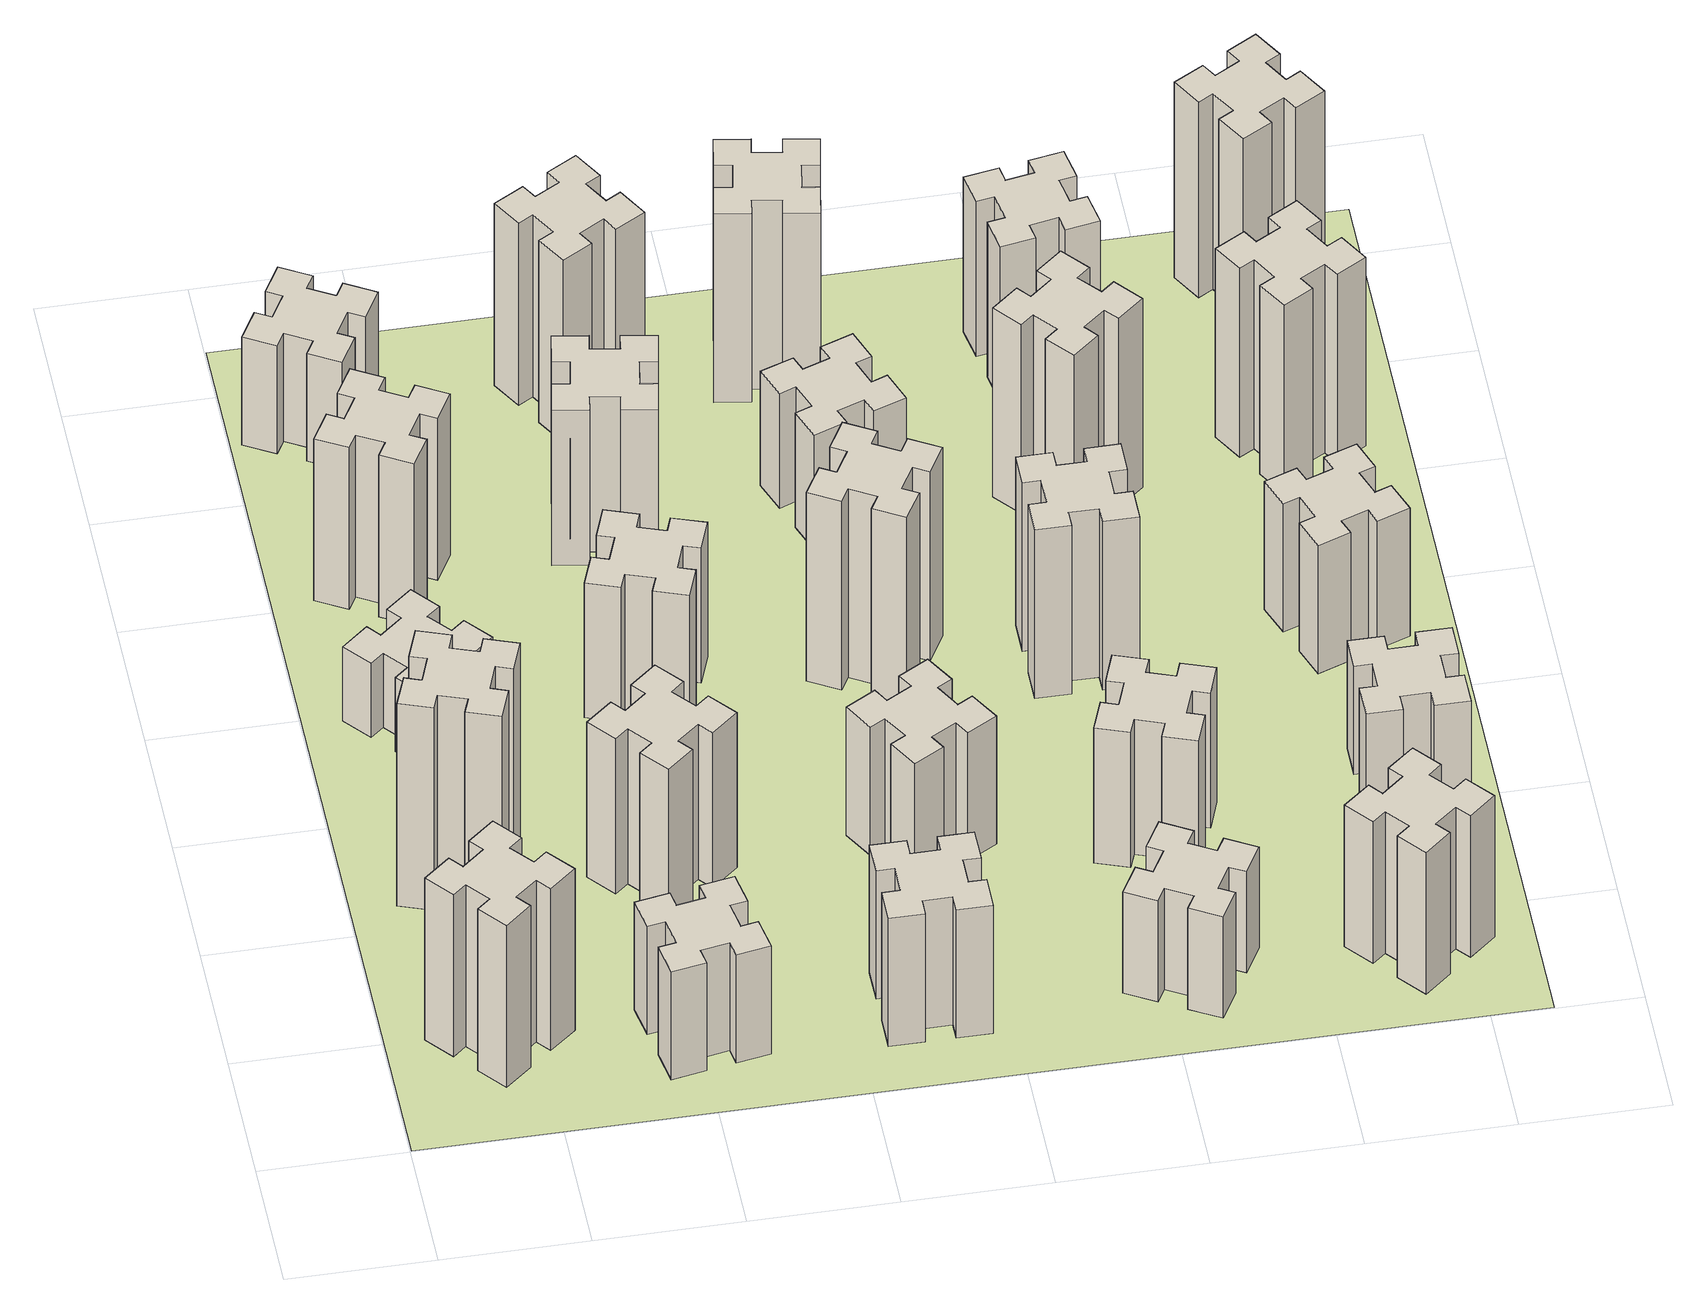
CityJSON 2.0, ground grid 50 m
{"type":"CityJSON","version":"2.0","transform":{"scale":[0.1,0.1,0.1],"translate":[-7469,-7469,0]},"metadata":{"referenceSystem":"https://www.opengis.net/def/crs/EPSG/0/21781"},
"CityObjects":{
"building1":{"type":"Building","attributes":{"class":"1000","function":"1000","usage":"1000","yearOfConstruction":2016,"roofType":"1000","measuredHeight":72,"storeysAboveGround":30,"storeysBelowGround":0},"geometry":[{"type":"Solid","lod":"1","boundaries":[[[[0,1,2,3,4,5,6,7,8,9,10,11,12,13,14,15,16,17,18,19]],[[17,16,20,21]],[[16,15,22,20]],[[15,14,23,22]],[[14,13,24,23]],[[13,12,25,24]],[[12,11,26,25]],[[11,10,27,26]],[[10,9,28,27]],[[9,8,29,28]],[[8,7,30,29]],[[7,6,31,30]],[[6,5,32,31]],[[5,4,33,32]],[[4,3,34,33]],[[3,2,35,34]],[[2,1,36,35]],[[1,0,37,36]],[[0,19,38,37]],[[19,18,39,38]],[[18,17,21,39]],[[24,25,26,27,28,29,30,31,32,33,34,35,36,37,38,39,21,20,22,23]]]]}]},
"building2":{"type":"Building","attributes":{"class":"1000","function":"1000","usage":"1000","yearOfConstruction":2016,"roofType":"1000","measuredHeight":90,"storeysAboveGround":30,"storeysBelowGround":0},"geometry":[{"type":"Solid","lod":"1","boundaries":[[[[40,41,42,43,44,45,46,47,48,49,50,51,52,53,54,55,56,57,58,59]],[[57,56,60,61]],[[56,55,62,60]],[[55,54,63,62]],[[54,53,64,63]],[[53,52,65,64]],[[52,51,66,65]],[[51,50,67,66]],[[50,49,68,67]],[[49,48,69,68]],[[48,47,70,69]],[[47,46,71,70]],[[46,45,72,71]],[[45,44,73,72]],[[44,43,74,73]],[[43,42,75,74]],[[42,41,76,75]],[[41,40,77,76]],[[40,59,78,77]],[[59,58,79,78]],[[58,57,61,79]],[[64,65,66,67,68,69,70,71,72,73,74,75,76,77,78,79,61,60,62,63]]]]}]},
"building3":{"type":"Building","attributes":{"class":"1000","function":"1000","usage":"1000","yearOfConstruction":2016,"roofType":"1000","measuredHeight":33,"storeysAboveGround":30,"storeysBelowGround":0},"geometry":[{"type":"Solid","lod":"1","boundaries":[[[[80,81,82,83,84,85,86,87,88,89,90,91,92,93,94,95,96,97,98,99]],[[97,96,100,101]],[[96,95,102,100]],[[95,94,103,102]],[[94,93,104,103]],[[93,92,105,104]],[[92,91,106,105]],[[91,90,107,106]],[[90,89,108,107]],[[89,88,109,108]],[[88,87,110,109]],[[87,86,111,110]],[[86,85,112,111]],[[85,84,113,112]],[[84,83,114,113]],[[83,82,115,114]],[[82,81,116,115]],[[81,80,117,116]],[[80,99,118,117]],[[99,98,119,118]],[[98,97,101,119]],[[104,105,106,107,108,109,110,111,112,113,114,115,116,117,118,119,101,100,102,103]]]]}]},
"building4":{"type":"Building","attributes":{"class":"1000","function":"1000","usage":"1000","yearOfConstruction":2016,"roofType":"1000","measuredHeight":48,"storeysAboveGround":30,"storeysBelowGround":0},"geometry":[{"type":"Solid","lod":"1","boundaries":[[[[120,121,122,123,124,125,126,127,128,129,130,131,132,133,134,135,136,137,138,139]],[[137,136,140,141]],[[136,135,142,140]],[[135,134,143,142]],[[134,133,144,143]],[[133,132,145,144]],[[132,131,146,145]],[[131,130,147,146]],[[130,129,148,147]],[[129,128,149,148]],[[128,127,150,149]],[[127,126,151,150]],[[126,125,152,151]],[[125,124,153,152]],[[124,123,154,153]],[[123,122,155,154]],[[122,121,156,155]],[[121,120,157,156]],[[120,139,158,157]],[[139,138,159,158]],[[138,137,141,159]],[[144,145,146,147,148,149,150,151,152,153,154,155,156,157,158,159,141,140,142,143]]]]}]},
"building5":{"type":"Building","attributes":{"class":"1000","function":"1000","usage":"1000","yearOfConstruction":2016,"roofType":"1000","measuredHeight":72,"storeysAboveGround":30,"storeysBelowGround":0},"geometry":[{"type":"Solid","lod":"1","boundaries":[[[[160,161,162,163,164,165,166,167,168,169,170,171,172,173,174,175,176,177,178,179]],[[177,176,180,181]],[[176,175,182,180]],[[175,174,183,182]],[[174,173,184,183]],[[173,172,185,184]],[[172,171,186,185]],[[171,170,187,186]],[[170,169,188,187]],[[169,168,189,188]],[[168,167,190,189]],[[167,166,191,190]],[[166,165,192,191]],[[165,164,193,192]],[[164,163,194,193]],[[163,162,195,194]],[[162,161,196,195]],[[161,160,197,196]],[[160,179,198,197]],[[179,178,199,198]],[[178,177,181,199]],[[184,185,186,187,188,189,190,191,192,193,194,195,196,197,198,199,181,180,182,183]]]]}]},
"building6":{"type":"Building","attributes":{"class":"1000","function":"1000","usage":"1000","yearOfConstruction":2016,"roofType":"1000","measuredHeight":48,"storeysAboveGround":30,"storeysBelowGround":0},"geometry":[{"type":"Solid","lod":"1","boundaries":[[[[200,201,202,203,204,205,206,207,208,209,210,211,212,213,214,215,216,217,218,219]],[[217,216,220,221]],[[216,215,222,220]],[[215,214,223,222]],[[214,213,224,223]],[[213,212,225,224]],[[212,211,226,225]],[[211,210,227,226]],[[210,209,228,227]],[[209,208,229,228]],[[208,207,230,229]],[[207,206,231,230]],[[206,205,232,231]],[[205,204,233,232]],[[204,203,234,233]],[[203,202,235,234]],[[202,201,236,235]],[[201,200,237,236]],[[200,219,238,237]],[[219,218,239,238]],[[218,217,221,239]],[[224,225,226,227,228,229,230,231,232,233,234,235,236,237,238,239,221,220,222,223]]]]}]},
"building7":{"type":"Building","attributes":{"class":"1000","function":"1000","usage":"1000","yearOfConstruction":2016,"roofType":"1000","measuredHeight":69,"storeysAboveGround":30,"storeysBelowGround":0},"geometry":[{"type":"Solid","lod":"1","boundaries":[[[[240,241,242,243,244,245,246,247,248,249,250,251,252,253,254,255,256,257,258,259]],[[257,256,260,261]],[[256,255,262,260]],[[255,254,263,262]],[[254,253,264,263]],[[253,252,265,264]],[[252,251,266,265]],[[251,250,267,266]],[[250,249,268,267]],[[249,248,269,268]],[[248,247,270,269]],[[247,246,271,270]],[[246,245,272,271]],[[245,244,273,272]],[[244,243,274,273]],[[243,242,275,274]],[[242,241,276,275]],[[241,240,277,276]],[[240,259,278,277]],[[259,258,279,278]],[[258,257,261,279]],[[264,265,266,267,268,269,270,271,272,273,274,275,276,277,278,279,261,260,262,263]]]]}]},
"building8":{"type":"Building","attributes":{"class":"1000","function":"1000","usage":"1000","yearOfConstruction":2016,"roofType":"1000","measuredHeight":60,"storeysAboveGround":30,"storeysBelowGround":0},"geometry":[{"type":"Solid","lod":"1","boundaries":[[[[280,281,282,283,284,285,286,287,288,289,290,291,292,293,294,295,296,297,298,299]],[[297,296,300,301]],[[296,295,302,300]],[[295,294,303,302]],[[294,293,304,303]],[[293,292,305,304]],[[292,291,306,305]],[[291,290,307,306]],[[290,289,308,307]],[[289,288,309,308]],[[288,287,310,309]],[[287,286,311,310]],[[286,285,312,311]],[[285,284,313,312]],[[284,283,314,313]],[[283,282,315,314]],[[282,281,316,315]],[[281,280,317,316]],[[280,299,318,317]],[[299,298,319,318]],[[298,297,301,319]],[[304,305,306,307,308,309,310,311,312,313,314,315,316,317,318,319,301,300,302,303]]]]}]},
"building9":{"type":"Building","attributes":{"class":"1000","function":"1000","usage":"1000","yearOfConstruction":2016,"roofType":"1000","measuredHeight":57,"storeysAboveGround":30,"storeysBelowGround":0},"geometry":[{"type":"Solid","lod":"1","boundaries":[[[[320,321,322,323,324,325,326,327,328,329,330,331,332,333,334,335,336,337,338,339]],[[337,336,340,341]],[[336,335,342,340]],[[335,334,343,342]],[[334,333,344,343]],[[333,332,345,344]],[[332,331,346,345]],[[331,330,347,346]],[[330,329,348,347]],[[329,328,349,348]],[[328,327,350,349]],[[327,326,351,350]],[[326,325,352,351]],[[325,324,353,352]],[[324,323,354,353]],[[323,322,355,354]],[[322,321,356,355]],[[321,320,357,356]],[[320,339,358,357]],[[339,338,359,358]],[[338,337,341,359]],[[344,345,346,347,348,349,350,351,352,353,354,355,356,357,358,359,341,340,342,343]]]]}]},
"building10":{"type":"Building","attributes":{"class":"1000","function":"1000","usage":"1000","yearOfConstruction":2016,"roofType":"1000","measuredHeight":69,"storeysAboveGround":30,"storeysBelowGround":0},"geometry":[{"type":"Solid","lod":"1","boundaries":[[[[360,361,362,363,364,365,366,367,368,369,370,371,372,373,374,375,376,377,378,379]],[[377,376,380,381]],[[376,375,382,380]],[[375,374,383,382]],[[374,373,384,383]],[[373,372,385,384]],[[372,371,386,385]],[[371,370,387,386]],[[370,369,388,387]],[[369,368,389,388]],[[368,367,390,389]],[[367,366,391,390]],[[366,365,392,391]],[[365,364,393,392]],[[364,363,394,393]],[[363,362,395,394]],[[362,361,396,395]],[[361,360,397,396]],[[360,379,398,397]],[[379,378,399,398]],[[378,377,381,399]],[[384,385,386,387,388,389,390,391,392,393,394,395,396,397,398,399,381,380,382,383]]]]}]},
"building11":{"type":"Building","attributes":{"class":"1000","function":"1000","usage":"1000","yearOfConstruction":2016,"roofType":"1000","measuredHeight":81,"storeysAboveGround":30,"storeysBelowGround":0},"geometry":[{"type":"Solid","lod":"1","boundaries":[[[[400,401,402,403,404,405,406,407,408,409,410,411,412,413,414,415,416,417,418,419]],[[417,416,420,421]],[[416,415,422,420]],[[415,414,423,422]],[[414,413,424,423]],[[413,412,425,424]],[[412,411,426,425]],[[411,410,427,426]],[[410,409,428,427]],[[409,408,429,428]],[[408,407,430,429]],[[407,406,431,430]],[[406,405,432,431]],[[405,404,433,432]],[[404,403,434,433]],[[403,402,435,434]],[[402,401,436,435]],[[401,400,437,436]],[[400,419,438,437]],[[419,418,439,438]],[[418,417,421,439]],[[424,425,426,427,428,429,430,431,432,433,434,435,436,437,438,439,421,420,422,423]]]]}]},
"building12":{"type":"Building","attributes":{"class":"1000","function":"1000","usage":"1000","yearOfConstruction":2016,"roofType":"1000","measuredHeight":57,"storeysAboveGround":30,"storeysBelowGround":0},"geometry":[{"type":"Solid","lod":"1","boundaries":[[[[440,441,442,443,444,445,446,447,448,449,450,451,452,453,454,455,456,457,458,459]],[[457,456,460,461]],[[456,455,462,460]],[[455,454,463,462]],[[454,453,464,463]],[[453,452,465,464]],[[452,451,466,465]],[[451,450,467,466]],[[450,449,468,467]],[[449,448,469,468]],[[448,447,470,469]],[[447,446,471,470]],[[446,445,472,471]],[[445,444,473,472]],[[444,443,474,473]],[[443,442,475,474]],[[442,441,476,475]],[[441,440,477,476]],[[440,459,478,477]],[[459,458,479,478]],[[458,457,461,479]],[[464,465,466,467,468,469,470,471,472,473,474,475,476,477,478,479,461,460,462,463]]]]}]},
"building13":{"type":"Building","attributes":{"class":"1000","function":"1000","usage":"1000","yearOfConstruction":2016,"roofType":"1000","measuredHeight":84,"storeysAboveGround":30,"storeysBelowGround":0},"geometry":[{"type":"Solid","lod":"1","boundaries":[[[[480,481,482,483,484,485,486,487,488,489,490,491,492,493,494,495,496,497,498,499]],[[497,496,500,501]],[[496,495,502,500]],[[495,494,503,502]],[[494,493,504,503]],[[493,492,505,504]],[[492,491,506,505]],[[491,490,507,506]],[[490,489,508,507]],[[489,488,509,508]],[[488,487,510,509]],[[487,486,511,510]],[[486,485,512,511]],[[485,484,513,512]],[[484,483,514,513]],[[483,482,515,514]],[[482,481,516,515]],[[481,480,517,516]],[[480,499,518,517]],[[499,498,519,518]],[[498,497,501,519]],[[504,505,506,507,508,509,510,511,512,513,514,515,516,517,518,519,501,500,502,503]]]]}]},
"building14":{"type":"Building","attributes":{"class":"1000","function":"1000","usage":"1000","yearOfConstruction":2016,"roofType":"1000","measuredHeight":51,"storeysAboveGround":30,"storeysBelowGround":0},"geometry":[{"type":"Solid","lod":"1","boundaries":[[[[520,521,522,523,524,525,526,527,528,529,530,531,532,533,534,535,536,537,538,539]],[[537,536,540,541]],[[536,535,542,540]],[[535,534,543,542]],[[534,533,544,543]],[[533,532,545,544]],[[532,531,546,545]],[[531,530,547,546]],[[530,529,548,547]],[[529,528,549,548]],[[528,527,550,549]],[[527,526,551,550]],[[526,525,552,551]],[[525,524,553,552]],[[524,523,554,553]],[[523,522,555,554]],[[522,521,556,555]],[[521,520,557,556]],[[520,539,558,557]],[[539,538,559,558]],[[538,537,541,559]],[[544,545,546,547,548,549,550,551,552,553,554,555,556,557,558,559,541,540,542,543]]]]}]},
"building15":{"type":"Building","attributes":{"class":"1000","function":"1000","usage":"1000","yearOfConstruction":2016,"roofType":"1000","measuredHeight":45,"storeysAboveGround":30,"storeysBelowGround":0},"geometry":[{"type":"Solid","lod":"1","boundaries":[[[[560,561,562,563,564,565,566,567,568,569,570,571,572,573,574,575,576,577,578,579]],[[577,576,580,581]],[[576,575,582,580]],[[575,574,583,582]],[[574,573,584,583]],[[573,572,585,584]],[[572,571,586,585]],[[571,570,587,586]],[[570,569,588,587]],[[569,568,589,588]],[[568,567,590,589]],[[567,566,591,590]],[[566,565,592,591]],[[565,564,593,592]],[[564,563,594,593]],[[563,562,595,594]],[[562,561,596,595]],[[561,560,597,596]],[[560,579,598,597]],[[579,578,599,598]],[[578,577,581,599]],[[584,585,586,587,588,589,590,591,592,593,594,595,596,597,598,599,581,580,582,583]]]]}]},
"building16":{"type":"Building","attributes":{"class":"1000","function":"1000","usage":"1000","yearOfConstruction":2016,"roofType":"1000","measuredHeight":84,"storeysAboveGround":30,"storeysBelowGround":0},"geometry":[{"type":"Solid","lod":"1","boundaries":[[[[600,601,602,603,604,605,606,607,608,609,610,611,612,613,614,615,616,617,618,619]],[[617,616,620,621]],[[616,615,622,620]],[[615,614,623,622]],[[614,613,624,623]],[[613,612,625,624]],[[612,611,626,625]],[[611,610,627,626]],[[610,609,628,627]],[[609,608,629,628]],[[608,607,630,629]],[[607,606,631,630]],[[606,605,632,631]],[[605,604,633,632]],[[604,603,634,633]],[[603,602,635,634]],[[602,601,636,635]],[[601,600,637,636]],[[600,619,638,637]],[[619,618,639,638]],[[618,617,621,639]],[[624,625,626,627,628,629,630,631,632,633,634,635,636,637,638,639,621,620,622,623]]]]}]},
"building17":{"type":"Building","attributes":{"class":"1000","function":"1000","usage":"1000","yearOfConstruction":2016,"roofType":"1000","measuredHeight":60,"storeysAboveGround":30,"storeysBelowGround":0},"geometry":[{"type":"Solid","lod":"1","boundaries":[[[[640,641,642,643,644,645,646,647,648,649,650,651,652,653,654,655,656,657,658,659]],[[657,656,660,661]],[[656,655,662,660]],[[655,654,663,662]],[[654,653,664,663]],[[653,652,665,664]],[[652,651,666,665]],[[651,650,667,666]],[[650,649,668,667]],[[649,648,669,668]],[[648,647,670,669]],[[647,646,671,670]],[[646,645,672,671]],[[645,644,673,672]],[[644,643,674,673]],[[643,642,675,674]],[[642,641,676,675]],[[641,640,677,676]],[[640,659,678,677]],[[659,658,679,678]],[[658,657,661,679]],[[664,665,666,667,668,669,670,671,672,673,674,675,676,677,678,679,661,660,662,663]]]]}]},
"building18":{"type":"Building","attributes":{"class":"1000","function":"1000","usage":"1000","yearOfConstruction":2016,"roofType":"1000","measuredHeight":75,"storeysAboveGround":30,"storeysBelowGround":0},"geometry":[{"type":"Solid","lod":"1","boundaries":[[[[680,681,682,683,684,685,686,687,688,689,690,691,692,693,694,695,696,697,698,699]],[[697,696,700,701]],[[696,695,702,700]],[[695,694,703,702]],[[694,693,704,703]],[[693,692,705,704]],[[692,691,706,705]],[[691,690,707,706]],[[690,689,708,707]],[[689,688,709,708]],[[688,687,710,709]],[[687,686,711,710]],[[686,685,712,711]],[[685,684,713,712]],[[684,683,714,713]],[[683,682,715,714]],[[682,681,716,715]],[[681,680,717,716]],[[680,699,718,717]],[[699,698,719,718]],[[698,697,701,719]],[[704,705,706,707,708,709,710,711,712,713,714,715,716,717,718,719,701,700,702,703]]]]}]},
"building19":{"type":"Building","attributes":{"class":"1000","function":"1000","usage":"1000","yearOfConstruction":2016,"roofType":"1000","measuredHeight":84,"storeysAboveGround":30,"storeysBelowGround":0},"geometry":[{"type":"Solid","lod":"1","boundaries":[[[[720,721,722,723,724,725,726,727,728,729,730,731,732,733,734,735,736,737,738,739]],[[737,736,740,741]],[[736,735,742,740]],[[735,734,743,742]],[[734,733,744,743]],[[733,732,745,744]],[[732,731,746,745]],[[731,730,747,746]],[[730,729,748,747]],[[729,728,749,748]],[[728,727,750,749]],[[727,726,751,750]],[[726,725,752,751]],[[725,724,753,752]],[[724,723,754,753]],[[723,722,755,754]],[[722,721,756,755]],[[721,720,757,756]],[[720,739,758,757]],[[739,738,759,758]],[[738,737,741,759]],[[744,745,746,747,748,749,750,751,752,753,754,755,756,757,758,759,741,740,742,743]]]]}]},
"building20":{"type":"Building","attributes":{"class":"1000","function":"1000","usage":"1000","yearOfConstruction":2016,"roofType":"1000","measuredHeight":63,"storeysAboveGround":30,"storeysBelowGround":0},"geometry":[{"type":"Solid","lod":"1","boundaries":[[[[760,761,762,763,764,765,766,767,768,769,770,771,772,773,774,775,776,777,778,779]],[[777,776,780,781]],[[776,775,782,780]],[[775,774,783,782]],[[774,773,784,783]],[[773,772,785,784]],[[772,771,786,785]],[[771,770,787,786]],[[770,769,788,787]],[[769,768,789,788]],[[768,767,790,789]],[[767,766,791,790]],[[766,765,792,791]],[[765,764,793,792]],[[764,763,794,793]],[[763,762,795,794]],[[762,761,796,795]],[[761,760,797,796]],[[760,779,798,797]],[[779,778,799,798]],[[778,777,781,799]],[[784,785,786,787,788,789,790,791,792,793,794,795,796,797,798,799,781,780,782,783]]]]}]},
"building21":{"type":"Building","attributes":{"class":"1000","function":"1000","usage":"1000","yearOfConstruction":2016,"roofType":"1000","measuredHeight":69,"storeysAboveGround":30,"storeysBelowGround":0},"geometry":[{"type":"Solid","lod":"1","boundaries":[[[[800,801,802,803,804,805,806,807,808,809,810,811,812,813,814,815,816,817,818,819]],[[817,816,820,821]],[[816,815,822,820]],[[815,814,823,822]],[[814,813,824,823]],[[813,812,825,824]],[[812,811,826,825]],[[811,810,827,826]],[[810,809,828,827]],[[809,808,829,828]],[[808,807,830,829]],[[807,806,831,830]],[[806,805,832,831]],[[805,804,833,832]],[[804,803,834,833]],[[803,802,835,834]],[[802,801,836,835]],[[801,800,837,836]],[[800,819,838,837]],[[819,818,839,838]],[[818,817,821,839]],[[824,825,826,827,828,829,830,831,832,833,834,835,836,837,838,839,821,820,822,823]]]]}]},
"building22":{"type":"Building","attributes":{"class":"1000","function":"1000","usage":"1000","yearOfConstruction":2016,"roofType":"1000","measuredHeight":48,"storeysAboveGround":30,"storeysBelowGround":0},"geometry":[{"type":"Solid","lod":"1","boundaries":[[[[840,841,842,843,844,845,846,847,848,849,850,851,852,853,854,855,856,857,858,859]],[[857,856,860,861]],[[856,855,862,860]],[[855,854,863,862]],[[854,853,864,863]],[[853,852,865,864]],[[852,851,866,865]],[[851,850,867,866]],[[850,849,868,867]],[[849,848,869,868]],[[848,847,870,869]],[[847,846,871,870]],[[846,845,872,871]],[[845,844,873,872]],[[844,843,874,873]],[[843,842,875,874]],[[842,841,876,875]],[[841,840,877,876]],[[840,859,878,877]],[[859,858,879,878]],[[858,857,861,879]],[[864,865,866,867,868,869,870,871,872,873,874,875,876,877,878,879,861,860,862,863]]]]}]},
"building23":{"type":"Building","attributes":{"class":"1000","function":"1000","usage":"1000","yearOfConstruction":2016,"roofType":"1000","measuredHeight":57,"storeysAboveGround":30,"storeysBelowGround":0},"geometry":[{"type":"Solid","lod":"1","boundaries":[[[[880,881,882,883,884,885,886,887,888,889,890,891,892,893,894,895,896,897,898,899]],[[897,896,900,901]],[[896,895,902,900]],[[895,894,903,902]],[[894,893,904,903]],[[893,892,905,904]],[[892,891,906,905]],[[891,890,907,906]],[[890,889,908,907]],[[889,888,909,908]],[[888,887,910,909]],[[887,886,911,910]],[[886,885,912,911]],[[885,884,913,912]],[[884,883,914,913]],[[883,882,915,914]],[[882,881,916,915]],[[881,880,917,916]],[[880,899,918,917]],[[899,898,919,918]],[[898,897,901,919]],[[904,905,906,907,908,909,910,911,912,913,914,915,916,917,918,919,901,900,902,903]]]]}]},
"building24":{"type":"Building","attributes":{"class":"1000","function":"1000","usage":"1000","yearOfConstruction":2016,"roofType":"1000","measuredHeight":84,"storeysAboveGround":30,"storeysBelowGround":0},"geometry":[{"type":"Solid","lod":"1","boundaries":[[[[920,921,922,923,924,925,926,927,928,929,930,931,932,933,934,935,936,937,938,939]],[[937,936,940,941]],[[936,935,942,940]],[[935,934,943,942]],[[934,933,944,943]],[[933,932,945,944]],[[932,931,946,945]],[[931,930,947,946]],[[930,929,948,947]],[[929,928,949,948]],[[928,927,950,949]],[[927,926,951,950]],[[926,925,952,951]],[[925,924,953,952]],[[924,923,954,953]],[[923,922,955,954]],[[922,921,956,955]],[[921,920,957,956]],[[920,939,958,957]],[[939,938,959,958]],[[938,937,941,959]],[[944,945,946,947,948,949,950,951,952,953,954,955,956,957,958,959,941,940,942,943]]]]}]},
"building25":{"type":"Building","attributes":{"class":"1000","function":"1000","usage":"1000","yearOfConstruction":2016,"roofType":"1000","measuredHeight":87,"storeysAboveGround":30,"storeysBelowGround":0},"geometry":[{"type":"Solid","lod":"1","boundaries":[[[[960,961,962,963,964,965,966,967,968,969,970,971,972,973,974,975,976,977,978,979]],[[977,976,980,981]],[[976,975,982,980]],[[975,974,983,982]],[[974,973,984,983]],[[973,972,985,984]],[[972,971,986,985]],[[971,970,987,986]],[[970,969,988,987]],[[969,968,989,988]],[[968,967,990,989]],[[967,966,991,990]],[[966,965,992,991]],[[965,964,993,992]],[[964,963,994,993]],[[963,962,995,994]],[[962,961,996,995]],[[961,960,997,996]],[[960,979,998,997]],[[979,978,999,998]],[[978,977,981,999]],[[984,985,986,987,988,989,990,991,992,993,994,995,996,997,998,999,981,980,982,983]]]]}]},
"landuse1":{"type":"LandUse","attributes":{"name":"plot1","function":"1010"},"geometry":[{"type":"MultiSurface","lod":"1","boundaries":[[[1000,1001,1002,1003]]]}]}
},
"vertices":[
[408,359,0],[484,423,0],[523,377,0],[615,454,0],[538,546,0],[492,508,0],[427,584,0],[473,623,0],[396,715,0],[304,638,0],[343,592,0],[266,527,0],[228,573,0],[136,496,0],[213,404,0],[259,443,0],[323,366,0],[277,328,0],[354,236,0],[446,313,0],[323,366,720],[277,328,720],[259,443,720],[213,404,720],[136,496,720],[228,573,720],[266,527,720],[343,592,720],[304,638,720],[396,715,720],[473,623,720],[427,584,720],[492,508,720],[538,546,720],[615,454,720],[523,377,720],[484,423,720],[408,359,720],[446,313,720],[354,236,720],
[460,1302,0],[366,1336,0],[387,1392,0],[274,1433,0],[233,1320,0],[289,1300,0],[255,1206,0],[199,1227,0],[157,1114,0],[270,1073,0],[291,1129,0],[385,1095,0],[364,1039,0],[477,997,0],[518,1110,0],[462,1131,0],[496,1225,0],[552,1204,0],[593,1317,0],[480,1358,0],[496,1225,900],[552,1204,900],[462,1131,900],[518,1110,900],[477,997,900],[364,1039,900],[385,1095,900],[291,1129,900],[270,1073,900],[157,1114,900],[199,1227,900],[255,1206,900],[289,1300,900],[233,1320,900],[274,1433,900],[387,1392,900],[366,1336,900],[460,1302,900],[480,1358,900],[593,1317,900],
[492,1988,0],[427,2064,0],[473,2103,0],[396,2195,0],[304,2118,0],[343,2072,0],[266,2007,0],[228,2053,0],[136,1976,0],[213,1884,0],[259,1923,0],[323,1846,0],[277,1808,0],[354,1716,0],[446,1793,0],[408,1839,0],[484,1903,0],[523,1857,0],[615,1934,0],[538,2026,0],[484,1903,330],[523,1857,330],[408,1839,330],[446,1793,330],[354,1716,330],[277,1808,330],[323,1846,330],[259,1923,330],[213,1884,330],[136,1976,330],[228,2053,330],[266,2007,330],[343,2072,330],[304,2118,330],[396,2195,330],[473,2103,330],[427,2064,330],[492,1988,330],[538,2026,330],[615,1934,330],
[1045,492,0],[947,475,0],[937,534,0],[818,513,0],[839,395,0],[898,405,0],[916,307,0],[857,297,0],[877,178,0],[996,199,0],[985,258,0],[1084,276,0],[1094,217,0],[1212,237,0],[1191,356,0],[1132,345,0],[1115,444,0],[1174,454,0],[1153,572,0],[1035,551,0],[1115,444,480],[1174,454,480],[1132,345,480],[1191,356,480],[1212,237,480],[1094,217,480],[1084,276,480],[985,258,480],[996,199,480],[877,178,480],[857,297,480],[916,307,480],[898,405,480],[839,395,480],[818,513,480],[937,534,480],[947,475,480],[1045,492,480],[1035,551,480],[1153,572,480],
[446,2497,0],[496,2584,0],[548,2554,0],[608,2658,0],[504,2718,0],[474,2666,0],[387,2716,0],[417,2768,0],[313,2828,0],[253,2724,0],[305,2694,0],[255,2607,0],[203,2637,0],[143,2533,0],[247,2473,0],[277,2525,0],[364,2475,0],[334,2423,0],[438,2363,0],[498,2467,0],[364,2475,720],[334,2423,720],[277,2525,720],[247,2473,720],[143,2533,720],[203,2637,720],[255,2607,720],[305,2694,720],[253,2724,720],[313,2828,720],[417,2768,720],[387,2716,720],[474,2666,720],[504,2718,720],[608,2658,720],[548,2554,720],[496,2584,720],[446,2497,720],[498,2467,720],[438,2363,720],
[177,3265,0],[264,3215,0],[234,3163,0],[338,3103,0],[398,3207,0],[346,3237,0],[396,3324,0],[448,3294,0],[508,3398,0],[404,3458,0],[374,3406,0],[287,3456,0],[317,3508,0],[213,3568,0],[153,3464,0],[205,3434,0],[155,3347,0],[103,3377,0],[43,3273,0],[147,3213,0],[155,3347,480],[103,3377,480],[205,3434,480],[153,3464,480],[213,3568,480],[317,3508,480],[287,3456,480],[374,3406,480],[404,3458,480],[508,3398,480],[448,3294,480],[396,3324,480],[346,3237,480],[398,3207,480],[338,3103,480],[234,3163,480],[264,3215,480],[177,3265,480],[147,3213,480],[43,3273,480],
[1048,999,0],[1124,1063,0],[1163,1017,0],[1255,1094,0],[1178,1186,0],[1132,1148,0],[1067,1224,0],[1113,1263,0],[1036,1355,0],[944,1278,0],[983,1232,0],[906,1167,0],[868,1213,0],[776,1136,0],[853,1044,0],[899,1083,0],[963,1006,0],[917,968,0],[994,876,0],[1086,953,0],[963,1006,690],[917,968,690],[899,1083,690],[853,1044,690],[776,1136,690],[868,1213,690],[906,1167,690],[983,1232,690],[944,1278,690],[1036,1355,690],[1113,1263,690],[1067,1224,690],[1132,1148,690],[1178,1186,690],[1255,1094,690],[1163,1017,690],[1124,1063,690],[1048,999,690],[1086,953,690],[994,876,690],
[1029,2040,0],[995,1946,0],[939,1967,0],[897,1854,0],[1010,1813,0],[1031,1869,0],[1125,1835,0],[1104,1779,0],[1217,1737,0],[1258,1850,0],[1202,1871,0],[1236,1965,0],[1292,1944,0],[1333,2057,0],[1220,2098,0],[1200,2042,0],[1106,2076,0],[1127,2132,0],[1014,2173,0],[973,2060,0],[1106,2076,600],[1127,2132,600],[1200,2042,600],[1220,2098,600],[1333,2057,600],[1292,1944,600],[1236,1965,600],[1202,1871,600],[1258,1850,600],[1217,1737,600],[1104,1779,600],[1125,1835,600],[1031,1869,600],[1010,1813,600],[897,1854,600],[939,1967,600],[995,1946,600],[1029,2040,600],[973,2060,600],[1014,2173,600],
[1805,485,0],[1705,485,0],[1705,545,0],[1585,545,0],[1585,425,0],[1645,425,0],[1645,325,0],[1585,325,0],[1585,205,0],[1705,205,0],[1705,265,0],[1805,265,0],[1805,205,0],[1925,205,0],[1925,325,0],[1865,325,0],[1865,425,0],[1925,425,0],[1925,545,0],[1805,545,0],[1865,425,570],[1925,425,570],[1865,325,570],[1925,325,570],[1925,205,570],[1805,205,570],[1805,265,570],[1705,265,570],[1705,205,570],[1585,205,570],[1585,325,570],[1645,325,570],[1645,425,570],[1585,425,570],[1585,545,570],[1705,545,570],[1705,485,570],[1805,485,570],[1805,545,570],[1925,545,570],
[1016,2764,0],[998,2665,0],[939,2676,0],[918,2557,0],[1037,2537,0],[1047,2596,0],[1145,2578,0],[1135,2519,0],[1253,2498,0],[1274,2617,0],[1215,2627,0],[1232,2725,0],[1291,2715,0],[1312,2833,0],[1194,2854,0],[1184,2795,0],[1085,2812,0],[1096,2871,0],[977,2892,0],[957,2774,0],[1085,2812,690],[1096,2871,690],[1184,2795,690],[1194,2854,690],[1312,2833,690],[1291,2715,690],[1232,2725,690],[1215,2627,690],[1274,2617,690],[1253,2498,690],[1135,2519,690],[1145,2578,690],[1047,2596,690],[1037,2537,690],[918,2557,690],[939,2676,690],[998,2665,690],[1016,2764,690],[957,2774,690],[977,2892,690],
[995,3324,0],[1045,3237,0],[993,3207,0],[1053,3103,0],[1157,3163,0],[1127,3215,0],[1214,3265,0],[1244,3213,0],[1348,3273,0],[1288,3377,0],[1236,3347,0],[1186,3434,0],[1238,3464,0],[1178,3568,0],[1074,3508,0],[1104,3456,0],[1017,3406,0],[987,3458,0],[883,3398,0],[943,3294,0],[1017,3406,810],[987,3458,810],[1104,3456,810],[1074,3508,810],[1178,3568,810],[1238,3464,810],[1186,3434,810],[1236,3347,810],[1288,3377,810],[1348,3273,810],[1244,3213,810],[1214,3265,810],[1127,3215,810],[1157,3163,810],[1053,3103,810],[993,3207,810],[1045,3237,810],[995,3324,810],[943,3294,810],[883,3398,810],
[1867,995,0],[1954,1045,0],[1984,993,0],[2088,1053,0],[2028,1157,0],[1976,1127,0],[1926,1214,0],[1978,1244,0],[1918,1348,0],[1814,1288,0],[1844,1236,0],[1757,1186,0],[1727,1238,0],[1623,1178,0],[1683,1074,0],[1735,1104,0],[1785,1017,0],[1733,987,0],[1793,883,0],[1897,943,0],[1785,1017,570],[1733,987,570],[1735,1104,570],[1683,1074,570],[1623,1178,570],[1727,1238,570],[1757,1186,570],[1844,1236,570],[1814,1288,570],[1918,1348,570],[1978,1244,570],[1926,1214,570],[1976,1127,570],[2028,1157,570],[2088,1053,570],[1984,993,570],[1954,1045,570],[1867,995,570],[1897,943,570],[1793,883,570],
[1757,1885,0],[1844,1835,0],[1814,1783,0],[1918,1723,0],[1978,1827,0],[1926,1857,0],[1976,1944,0],[2028,1914,0],[2088,2018,0],[1984,2078,0],[1954,2026,0],[1867,2076,0],[1897,2128,0],[1793,2188,0],[1733,2084,0],[1785,2054,0],[1735,1967,0],[1683,1997,0],[1623,1893,0],[1727,1833,0],[1735,1967,840],[1683,1997,840],[1785,2054,840],[1733,2084,840],[1793,2188,840],[1897,2128,840],[1867,2076,840],[1954,2026,840],[1984,2078,840],[2088,2018,840],[2028,1914,840],[1976,1944,840],[1926,1857,840],[1978,1827,840],[1918,1723,840],[1814,1783,840],[1844,1835,840],[1757,1885,840],[1727,1833,840],[1623,1893,840],
[1735,2705,0],[1769,2611,0],[1713,2590,0],[1754,2477,0],[1867,2519,0],[1846,2575,0],[1940,2609,0],[1960,2553,0],[2073,2594,0],[2032,2707,0],[1976,2686,0],[1942,2780,0],[1998,2800,0],[1957,2913,0],[1844,2872,0],[1865,2816,0],[1771,2782,0],[1750,2838,0],[1637,2797,0],[1679,2684,0],[1771,2782,510],[1750,2838,510],[1865,2816,510],[1844,2872,510],[1957,2913,510],[1998,2800,510],[1942,2780,510],[1976,2686,510],[2032,2707,510],[2073,2594,510],[1960,2553,510],[1940,2609,510],[1846,2575,510],[1867,2519,510],[1754,2477,510],[1713,2590,510],[1769,2611,510],[1735,2705,510],[1679,2684,510],[1637,2797,510],
[2497,305,0],[2584,255,0],[2554,203,0],[2658,143,0],[2718,247,0],[2666,277,0],[2716,364,0],[2768,334,0],[2828,438,0],[2724,498,0],[2694,446,0],[2607,496,0],[2637,548,0],[2533,608,0],[2473,504,0],[2525,474,0],[2475,387,0],[2423,417,0],[2363,313,0],[2467,253,0],[2475,387,450],[2423,417,450],[2525,474,450],[2473,504,450],[2533,608,450],[2637,548,450],[2607,496,450],[2694,446,450],[2724,498,450],[2828,438,450],[2768,334,450],[2716,364,450],[2666,277,450],[2718,247,450],[2658,143,450],[2554,203,450],[2584,255,450],[2497,305,450],[2467,253,450],[2363,313,450],
[1855,3267,0],[1872,3365,0],[1931,3355,0],[1952,3473,0],[1834,3494,0],[1824,3435,0],[1725,3452,0],[1736,3511,0],[1617,3532,0],[1597,3414,0],[1656,3404,0],[1638,3305,0],[1579,3316,0],[1558,3197,0],[1677,3177,0],[1687,3236,0],[1785,3218,0],[1775,3159,0],[1893,3138,0],[1914,3257,0],[1785,3218,840],[1775,3159,840],[1687,3236,840],[1677,3177,840],[1558,3197,840],[1579,3316,840],[1638,3305,840],[1656,3404,840],[1597,3414,840],[1617,3532,840],[1736,3511,840],[1725,3452,840],[1824,3435,840],[1834,3494,840],[1952,3473,840],[1931,3355,840],[1872,3365,840],[1855,3267,840],[1914,3257,840],[1893,3138,840],
[2682,931,0],[2716,1025,0],[2772,1004,0],[2813,1117,0],[2700,1158,0],[2680,1102,0],[2586,1136,0],[2607,1192,0],[2494,1233,0],[2453,1120,0],[2509,1100,0],[2475,1006,0],[2419,1027,0],[2377,914,0],[2490,873,0],[2511,929,0],[2605,895,0],[2584,839,0],[2697,797,0],[2738,910,0],[2605,895,600],[2584,839,600],[2511,929,600],[2490,873,600],[2377,914,600],[2419,1027,600],[2475,1006,600],[2509,1100,600],[2453,1120,600],[2494,1233,600],[2607,1192,600],[2586,1136,600],[2680,1102,600],[2700,1158,600],[2813,1117,600],[2772,1004,600],[2716,1025,600],[2682,931,600],[2738,910,600],[2697,797,600],
[2385,1905,0],[2385,1805,0],[2325,1805,0],[2325,1685,0],[2445,1685,0],[2445,1745,0],[2545,1745,0],[2545,1685,0],[2665,1685,0],[2665,1805,0],[2605,1805,0],[2605,1905,0],[2665,1905,0],[2665,2025,0],[2545,2025,0],[2545,1965,0],[2445,1965,0],[2445,2025,0],[2325,2025,0],[2325,1905,0],[2445,1965,750],[2445,2025,750],[2545,1965,750],[2545,2025,750],[2665,2025,750],[2665,1905,750],[2605,1905,750],[2605,1805,750],[2665,1805,750],[2665,1685,750],[2545,1685,750],[2545,1745,750],[2445,1745,750],[2445,1685,750],[2325,1685,750],[2325,1805,750],[2385,1805,750],[2385,1905,750],[2325,1905,750],[2325,2025,750],
[2563,2712,0],[2486,2647,0],[2448,2693,0],[2356,2616,0],[2433,2524,0],[2479,2563,0],[2543,2486,0],[2497,2448,0],[2574,2356,0],[2666,2433,0],[2628,2479,0],[2704,2543,0],[2743,2497,0],[2835,2574,0],[2758,2666,0],[2712,2628,0],[2647,2704,0],[2693,2743,0],[2616,2835,0],[2524,2758,0],[2647,2704,840],[2693,2743,840],[2712,2628,840],[2758,2666,840],[2835,2574,840],[2743,2497,840],[2704,2543,840],[2628,2479,840],[2666,2433,840],[2574,2356,840],[2497,2448,840],[2543,2486,840],[2479,2563,840],[2433,2524,840],[2356,2616,840],[2448,2693,840],[2486,2647,840],[2563,2712,840],[2524,2758,840],[2616,2835,840],
[3368,259,0],[3444,323,0],[3483,277,0],[3575,354,0],[3498,446,0],[3452,408,0],[3387,484,0],[3433,523,0],[3356,615,0],[3264,538,0],[3303,492,0],[3226,427,0],[3188,473,0],[3096,396,0],[3173,304,0],[3219,343,0],[3283,266,0],[3237,228,0],[3314,136,0],[3406,213,0],[3283,266,630],[3237,228,630],[3219,343,630],[3173,304,630],[3096,396,630],[3188,473,630],[3226,427,630],[3303,492,630],[3264,538,630],[3356,615,630],[3433,523,630],[3387,484,630],[3452,408,630],[3498,446,630],[3575,354,630],[3483,277,630],[3444,323,630],[3368,259,630],[3406,213,630],[3314,136,630],
[2565,3118,0],[2664,3136,0],[2674,3077,0],[2792,3097,0],[2771,3216,0],[2712,3205,0],[2695,3304,0],[2754,3314,0],[2733,3432,0],[2615,3411,0],[2625,3352,0],[2527,3335,0],[2517,3394,0],[2398,3373,0],[2419,3255,0],[2478,3265,0],[2496,3167,0],[2437,3157,0],[2457,3038,0],[2576,3059,0],[2496,3167,690],[2437,3157,690],[2478,3265,690],[2419,3255,690],[2398,3373,690],[2517,3394,690],[2527,3335,690],[2625,3352,690],[2615,3411,690],[2733,3432,690],[2754,3314,690],[2695,3304,690],[2712,3205,690],[2771,3216,690],[2792,3097,690],[2674,3077,690],[2664,3136,690],[2565,3118,690],[2576,3059,690],[2457,3038,690],
[3385,1005,0],[3485,1005,0],[3485,945,0],[3605,945,0],[3605,1065,0],[3545,1065,0],[3545,1165,0],[3605,1165,0],[3605,1285,0],[3485,1285,0],[3485,1225,0],[3385,1225,0],[3385,1285,0],[3265,1285,0],[3265,1165,0],[3325,1165,0],[3325,1065,0],[3265,1065,0],[3265,945,0],[3385,945,0],[3325,1065,480],[3265,1065,480],[3325,1165,480],[3265,1165,480],[3265,1285,480],[3385,1285,480],[3385,1225,480],[3485,1225,480],[3485,1285,480],[3605,1285,480],[3605,1165,480],[3545,1165,480],[3545,1065,480],[3605,1065,480],[3605,945,480],[3485,945,480],[3485,1005,480],[3385,1005,480],[3385,945,480],[3265,945,480],
[3326,1735,0],[3420,1769,0],[3440,1713,0],[3553,1754,0],[3512,1867,0],[3456,1846,0],[3422,1940,0],[3478,1960,0],[3437,2073,0],[3324,2032,0],[3345,1976,0],[3251,1942,0],[3230,1998,0],[3117,1957,0],[3159,1844,0],[3215,1865,0],[3249,1771,0],[3193,1750,0],[3234,1637,0],[3347,1679,0],[3249,1771,570],[3193,1750,570],[3215,1865,570],[3159,1844,570],[3117,1957,570],[3230,1998,570],[3251,1942,570],[3345,1976,570],[3324,2032,570],[3437,2073,570],[3478,1960,570],[3422,1940,570],[3456,1846,570],[3512,1867,570],[3553,1754,570],[3440,1713,570],[3420,1769,570],[3326,1735,570],[3347,1679,570],[3234,1637,570],
[3456,2707,0],[3406,2794,0],[3458,2824,0],[3398,2928,0],[3294,2868,0],[3324,2816,0],[3237,2766,0],[3207,2818,0],[3103,2758,0],[3163,2654,0],[3215,2684,0],[3265,2597,0],[3213,2567,0],[3273,2463,0],[3377,2523,0],[3347,2575,0],[3434,2625,0],[3464,2573,0],[3568,2633,0],[3508,2737,0],[3434,2625,840],[3464,2573,840],[3347,2575,840],[3377,2523,840],[3273,2463,840],[3213,2567,840],[3265,2597,840],[3215,2684,840],[3163,2654,840],[3103,2758,840],[3207,2818,840],[3237,2766,840],[3324,2816,840],[3294,2868,840],[3398,2928,840],[3458,2824,840],[3406,2794,840],[3456,2707,840],[3508,2737,840],[3568,2633,840],
[3456,3447,0],[3406,3534,0],[3458,3564,0],[3398,3668,0],[3294,3608,0],[3324,3556,0],[3237,3506,0],[3207,3558,0],[3103,3498,0],[3163,3394,0],[3215,3424,0],[3265,3337,0],[3213,3307,0],[3273,3203,0],[3377,3263,0],[3347,3315,0],[3434,3365,0],[3464,3313,0],[3568,3373,0],[3508,3477,0],[3434,3365,870],[3464,3313,870],[3347,3315,870],[3377,3263,870],[3273,3203,870],[3213,3307,870],[3265,3337,870],[3215,3424,870],[3163,3394,870],[3103,3498,870],[3207,3558,870],[3237,3506,870],[3324,3556,870],[3294,3608,870],[3398,3668,870],[3458,3564,870],[3406,3534,870],[3456,3447,870],[3508,3477,870],[3568,3373,870],
[5,3705,0],[3705,3705,0],[3705,5,0],[5,5,0]
]}
